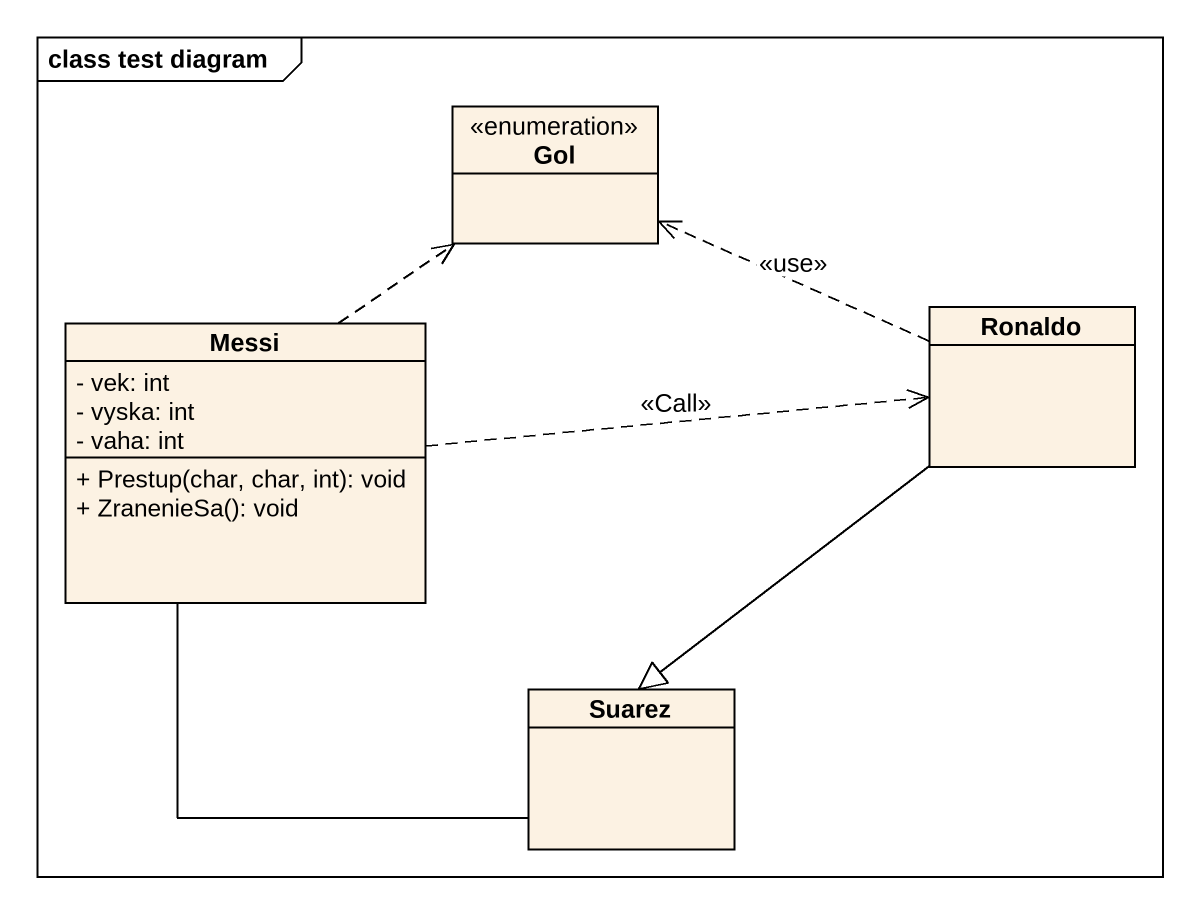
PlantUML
@startuml
mainframe class test diagram
hide circle
hide empty members
skinparam classAttributeIconSize 0
enum Gol
class Messi {
  - vek: int
  - vyska: int
  - vaha: int
  + Prestup(char, char, int): void
  + ZranenieSa(): void
}
class Ronaldo
class Suarez
Messi .up.> Gol
Messi .right.> Ronaldo : <<Call>>
Messi -- Suarez
Ronaldo .left.> Gol : <<use>>
Ronaldo --|> Suarez
@enduml
